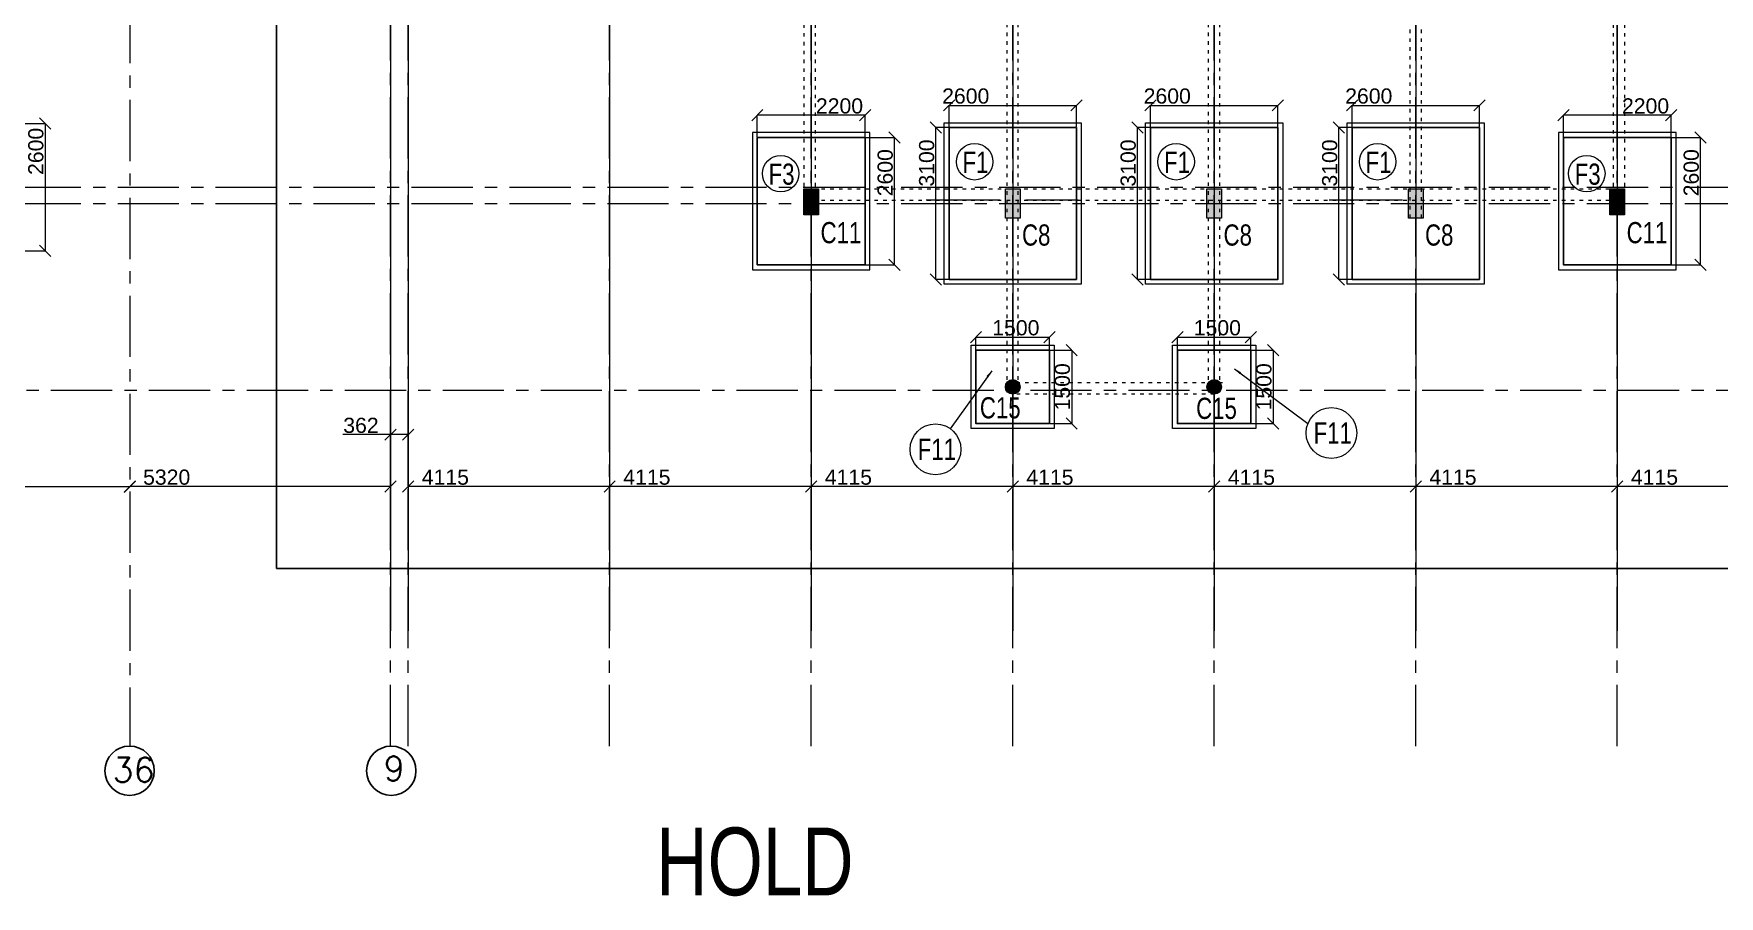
# Model space of a CAD drawing. Header units: inches. Extents: x 719368 to 6315912, y -2624014 to 446967.
# Drawn here: x 5472006 to 5506425, y -2132354 to -2114738 of the extents above; entities that cross this region are included whole.
import ezdxf

# ---------------------------------------------------------------- set-up
doc = ezdxf.new("R2010")
doc.units = ezdxf.units.IN
doc.header["$LTSCALE"] = 20
doc.header["$MEASUREMENT"] = 0
doc.header["$PDMODE"] = 3
doc.linetypes.add('ACAD_ISO03W100', pattern=[30, 12, -18])
doc.linetypes.add('CENTER', pattern=[2, 1.25, -0.25, 0.25, -0.25])
doc.layers.get('0').update_dxf_attribs({"color": 51, "lineweight": 30})
doc.layers.get('Defpoints').update_dxf_attribs({"lineweight": 25})
for name, color, linetype, lineweight in [('COL.FILL', 6, 'Continuous', 20), ('DIM', 7, 'Continuous', 13), ('FOOTING', 73, 'Continuous', 30), ('GRID', 202, 'CENTER', 5), ('HACHE', 6, 'Continuous', 9), ('HIDDEN', 181, 'ACAD_ISO03W100', 18), ('STAIR', 4, 'Continuous', 25), ('Text', 7, 'Continuous', 15), ('Window-Wall', 7, 'Continuous', 20)]:
    doc.layers.add(name, color=color, linetype=linetype, lineweight=lineweight)
doc.layers.add('grid text', color=140, linetype='Continuous')
doc.styles.add('BOLD', font='arial.ttf')
doc.styles.add('DIM SUMBI', font='arial.ttf')
doc.styles.add('Tabrej', font='romans.shx')
doc.dimstyles.new('Copy of S3', dxfattribs={"dimtxt": 200, "dimasz": 150, "dimexe": 5, "dimexo": 5, "dimgap": 50, "dimtad": 1, "dimjust": 1, "dimdec": 0, "dimzin": 3, "dimdsep": 46, "dimtxsty": 'BOLD', "dimblk1": 'OBLIQUE', "dimblk2": 'OBLIQUE', "dimsah": 1, "dimcen": 0.0625, "dimdle": 5, "dimclrd": 230, "dimclre": 251, "dimclrt": 2, "dimadec": 0, "dimazin": 0, "dimtfac": 1, "dimtdec": 0, "dimtix": 1, "dimtofl": 0, "dimtmove": 2, "dimatfit": 3, "dimfxl": 0, "dimtolj": 1, "dimtzin": 2, "dimlwd": -1, "dimlwe": -1, "dimarcsym": 0})
doc.dimstyles.new('PL1', dxfattribs={"dimtxt": 275, "dimasz": 230, "dimexe": 0.18, "dimexo": 12, "dimgap": 30, "dimtad": 1, "dimjust": 1, "dimdec": 0, "dimzin": 0, "dimdsep": 46, "dimtxsty": 'BOLD', "dimblk": 'OBLIQUE', "dimcen": 0.09, "dimclrd": 256, "dimclre": 256, "dimadec": 0, "dimazin": 0, "dimtfac": 1, "dimtdec": 0, "dimtofl": 0, "dimtmove": 0, "dimatfit": 3, "dimfxl": 0, "dimtolj": 1, "dimtzin": 0, "dimlwd": -1, "dimlwe": -1, "dimarcsym": 0})

# ---------------------------------------------------------------- blocks, each defined once
blk = doc.blocks.new('_Oblique')
at = {"layer": 'STAIR', "color": 0, "lineweight": -2}
blk.add_line((-0.5, -0.5), (0.5, 0.5), dxfattribs=at)
blk = doc.blocks.new('*D445')
at = {"layer": 'Defpoints', "color": 0}
for p in [(5470084, -2123991), (5473969, -2123991), (5473969, -2123991)]:
    blk.add_point(p, dxfattribs=at)
at = {"layer": 'DIM'}
for p, q in [((5470084, -2123979), (5470084, -2123991)), ((5473969, -2123991), (5470084, -2123991)), ((5473969, -2123979), (5473969, -2123991))]:
    blk.add_line(p, q, dxfattribs=at)
at = {"layer": 'DIM', "xscale": 230, "yscale": 230, "zscale": 230, "rotation": 180}
blk.add_blockref('_Oblique', (5470084, -2123991), dxfattribs=at)
at = {"layer": 'DIM', "xscale": 230, "yscale": 230, "zscale": 230}
blk.add_blockref('_Oblique', (5473969, -2123991), dxfattribs=at)
at = {"layer": 'DIM', "color": 0, "insert": (5470838, -2123803), "char_height": 310, "attachment_point": 5, "style": 'BOLD'}
blk.add_mtext('\\A1;3885', dxfattribs=at)
blk = doc.blocks.new('*D446')
at = {"layer": 'Defpoints', "color": 0}
for p in [(5473969, -2123991), (5479289, -2123984), (5479289, -2123991)]:
    blk.add_point(p, dxfattribs=at)
at = {"layer": 'DIM'}
for p, q in [((5473969, -2123979), (5473969, -2123984)), ((5479289, -2123984), (5473969, -2123984)), ((5479289, -2123979), (5479289, -2123984))]:
    blk.add_line(p, q, dxfattribs=at)
at = {"layer": 'DIM', "xscale": 230, "yscale": 230, "zscale": 230, "rotation": 180}
blk.add_blockref('_Oblique', (5473969, -2123984), dxfattribs=at)
at = {"layer": 'DIM', "xscale": 230, "yscale": 230, "zscale": 230}
blk.add_blockref('_Oblique', (5479289, -2123984), dxfattribs=at)
at = {"layer": 'DIM', "color": 0, "insert": (5474721, -2123796), "char_height": 310, "attachment_point": 5, "style": 'BOLD'}
blk.add_mtext('\\A1;5320', dxfattribs=at)
blk = doc.blocks.new('*D447')
at = {"layer": 'Defpoints', "color": 0}
for p in [(5479651, -2122926), (5479289, -2123984), (5479651, -2123984)]:
    blk.add_point(p, dxfattribs=at)
at = {"layer": 'DIM'}
for p, q in [((5479289, -2122926), (5478318, -2122926)), ((5479289, -2123972), (5479289, -2122926)), ((5479651, -2122926), (5479289, -2122926)), ((5479651, -2123972), (5479651, -2122926))]:
    blk.add_line(p, q, dxfattribs=at)
at = {"layer": 'DIM', "xscale": 230, "yscale": 230, "zscale": 230, "rotation": 180}
blk.add_blockref('_Oblique', (5479289, -2122926), dxfattribs=at)
at = {"layer": 'DIM', "xscale": 230, "yscale": 230, "zscale": 230}
blk.add_blockref('_Oblique', (5479651, -2122926), dxfattribs=at)
at = {"layer": 'DIM', "color": 0, "insert": (5478688, -2122738), "char_height": 310, "attachment_point": 5, "style": 'BOLD'}
blk.add_mtext('\\A1;362', dxfattribs=at)
blk = doc.blocks.new('*D448')
at = {"layer": 'Defpoints', "color": 0}
for p in [(5479651, -2123984), (5483767, -2123984), (5483767, -2123984)]:
    blk.add_point(p, dxfattribs=at)
at = {"layer": 'DIM'}
for p, q in [((5479651, -2123972), (5479651, -2123984)), ((5483767, -2123984), (5479651, -2123984)), ((5483767, -2123972), (5483767, -2123984))]:
    blk.add_line(p, q, dxfattribs=at)
at = {"layer": 'DIM', "xscale": 230, "yscale": 230, "zscale": 230, "rotation": 180}
blk.add_blockref('_Oblique', (5479651, -2123984), dxfattribs=at)
at = {"layer": 'DIM', "xscale": 230, "yscale": 230, "zscale": 230}
blk.add_blockref('_Oblique', (5483767, -2123984), dxfattribs=at)
at = {"layer": 'DIM', "color": 0, "insert": (5480412, -2123796), "char_height": 310, "attachment_point": 5, "style": 'BOLD'}
blk.add_mtext('\\A1;4115', dxfattribs=at)
blk = doc.blocks.new('*D449')
at = {"layer": 'Defpoints', "color": 0}
for p in [(5483767, -2123984), (5487882, -2123984), (5487882, -2123984)]:
    blk.add_point(p, dxfattribs=at)
at = {"layer": 'DIM'}
for p, q in [((5483767, -2123972), (5483767, -2123984)), ((5487882, -2123984), (5483767, -2123984)), ((5487882, -2123972), (5487882, -2123984))]:
    blk.add_line(p, q, dxfattribs=at)
at = {"layer": 'DIM', "xscale": 230, "yscale": 230, "zscale": 230, "rotation": 180}
blk.add_blockref('_Oblique', (5483767, -2123984), dxfattribs=at)
at = {"layer": 'DIM', "xscale": 230, "yscale": 230, "zscale": 230}
blk.add_blockref('_Oblique', (5487882, -2123984), dxfattribs=at)
at = {"layer": 'DIM', "color": 0, "insert": (5484527, -2123796), "char_height": 310, "attachment_point": 5, "style": 'BOLD'}
blk.add_mtext('\\A1;4115', dxfattribs=at)
blk = doc.blocks.new('*D450')
at = {"layer": 'Defpoints', "color": 0}
for p in [(5487882, -2123984), (5491997, -2123984), (5491997, -2123984)]:
    blk.add_point(p, dxfattribs=at)
at = {"layer": 'DIM'}
for p, q in [((5487882, -2123972), (5487882, -2123984)), ((5491997, -2123984), (5487882, -2123984)), ((5491997, -2123972), (5491997, -2123984))]:
    blk.add_line(p, q, dxfattribs=at)
at = {"layer": 'DIM', "xscale": 230, "yscale": 230, "zscale": 230, "rotation": 180}
blk.add_blockref('_Oblique', (5487882, -2123984), dxfattribs=at)
at = {"layer": 'DIM', "xscale": 230, "yscale": 230, "zscale": 230}
blk.add_blockref('_Oblique', (5491997, -2123984), dxfattribs=at)
at = {"layer": 'DIM', "color": 0, "insert": (5488642, -2123796), "char_height": 310, "attachment_point": 5, "style": 'BOLD'}
blk.add_mtext('\\A1;4115', dxfattribs=at)
blk = doc.blocks.new('*D451')
at = {"layer": 'Defpoints', "color": 0}
for p in [(5491997, -2123984), (5496112, -2123984), (5496112, -2123984)]:
    blk.add_point(p, dxfattribs=at)
at = {"layer": 'DIM'}
for p, q in [((5491997, -2123972), (5491997, -2123984)), ((5496112, -2123984), (5491997, -2123984)), ((5496112, -2123972), (5496112, -2123984))]:
    blk.add_line(p, q, dxfattribs=at)
at = {"layer": 'DIM', "xscale": 230, "yscale": 230, "zscale": 230, "rotation": 180}
blk.add_blockref('_Oblique', (5491997, -2123984), dxfattribs=at)
at = {"layer": 'DIM', "xscale": 230, "yscale": 230, "zscale": 230}
blk.add_blockref('_Oblique', (5496112, -2123984), dxfattribs=at)
at = {"layer": 'DIM', "color": 0, "insert": (5492757, -2123796), "char_height": 310, "attachment_point": 5, "style": 'BOLD'}
blk.add_mtext('\\A1;4115', dxfattribs=at)
blk = doc.blocks.new('*D452')
at = {"layer": 'Defpoints', "color": 0}
for p in [(5496112, -2123984), (5500227, -2123984), (5500227, -2123986)]:
    blk.add_point(p, dxfattribs=at)
at = {"layer": 'DIM'}
for p, q in [((5496112, -2123996), (5496112, -2123986)), ((5500227, -2123986), (5496112, -2123986)), ((5500227, -2123996), (5500227, -2123986))]:
    blk.add_line(p, q, dxfattribs=at)
at = {"layer": 'DIM', "xscale": 230, "yscale": 230, "zscale": 230, "rotation": 180}
blk.add_blockref('_Oblique', (5496112, -2123986), dxfattribs=at)
at = {"layer": 'DIM', "xscale": 230, "yscale": 230, "zscale": 230}
blk.add_blockref('_Oblique', (5500227, -2123986), dxfattribs=at)
at = {"layer": 'DIM', "color": 0, "insert": (5496872, -2123798), "char_height": 310, "attachment_point": 5, "style": 'BOLD'}
blk.add_mtext('\\A1;4115', dxfattribs=at)
blk = doc.blocks.new('*D453')
at = {"layer": 'Defpoints', "color": 0}
for p in [(5500227, -2123984), (5504341, -2123984), (5504341, -2123984)]:
    blk.add_point(p, dxfattribs=at)
at = {"layer": 'DIM'}
for p, q in [((5500227, -2123972), (5500227, -2123984)), ((5504341, -2123984), (5500227, -2123984)), ((5504341, -2123972), (5504341, -2123984))]:
    blk.add_line(p, q, dxfattribs=at)
at = {"layer": 'DIM', "xscale": 230, "yscale": 230, "zscale": 230, "rotation": 180}
blk.add_blockref('_Oblique', (5500227, -2123984), dxfattribs=at)
at = {"layer": 'DIM', "xscale": 230, "yscale": 230, "zscale": 230}
blk.add_blockref('_Oblique', (5504341, -2123984), dxfattribs=at)
at = {"layer": 'DIM', "color": 0, "insert": (5500987, -2123796), "char_height": 310, "attachment_point": 5, "style": 'BOLD'}
blk.add_mtext('\\A1;4115', dxfattribs=at)
blk = doc.blocks.new('*D454')
at = {"layer": 'Defpoints', "color": 0}
for p in [(5504341, -2123984), (5508457, -2123984), (5508457, -2123984)]:
    blk.add_point(p, dxfattribs=at)
at = {"layer": 'DIM'}
for p, q in [((5504341, -2123972), (5504341, -2123984)), ((5508457, -2123984), (5504341, -2123984)), ((5508457, -2123972), (5508457, -2123984))]:
    blk.add_line(p, q, dxfattribs=at)
at = {"layer": 'DIM', "xscale": 230, "yscale": 230, "zscale": 230, "rotation": 180}
blk.add_blockref('_Oblique', (5504341, -2123984), dxfattribs=at)
at = {"layer": 'DIM', "xscale": 230, "yscale": 230, "zscale": 230}
blk.add_blockref('_Oblique', (5508457, -2123984), dxfattribs=at)
at = {"layer": 'DIM', "color": 0, "insert": (5505102, -2123796), "char_height": 310, "attachment_point": 5, "style": 'BOLD'}
blk.add_mtext('\\A1;4115', dxfattribs=at)
blk = doc.blocks.new('*D405')
at = {"layer": 'Defpoints', "color": 0}
for p in [(5471708, -2116570), (5471708, -2119170), (5472238, -2119170)]:
    blk.add_point(p, dxfattribs=at)
at = {"layer": 'DIM'}
for p, q in [((5471720, -2116570), (5472239, -2116570)), ((5472238, -2116570), (5472238, -2119170)), ((5471720, -2119170), (5472239, -2119170))]:
    blk.add_line(p, q, dxfattribs=at)
at = {"layer": 'DIM', "xscale": 230, "yscale": 230, "zscale": 230}
for p, rotation in [((5472238, -2116570), 90), ((5472238, -2119170), 270)]:
    blk.add_blockref('_Oblique', p, dxfattribs=dict(at, rotation=rotation))
at = {"layer": 'DIM', "color": 0, "insert": (5472050, -2117141), "char_height": 310, "attachment_point": 5, "rotation": 90, "style": 'BOLD'}
blk.add_mtext('\\A1;2600', dxfattribs=at)
blk = doc.blocks.new('*D1050')
at = {"layer": 'Defpoints', "color": 0}
for p in [(5486782, -2116404), (5486782, -2116858), (5488982, -2116858)]:
    blk.add_point(p, dxfattribs=at)
at = {"layer": 'DIM'}
for p, q in [((5486782, -2116846), (5486782, -2116403)), ((5488982, -2116404), (5486782, -2116404)), ((5488982, -2116846), (5488982, -2116403))]:
    blk.add_line(p, q, dxfattribs=at)
at = {"layer": 'DIM', "xscale": 230, "yscale": 230, "zscale": 230, "rotation": 180}
blk.add_blockref('_Oblique', (5486782, -2116404), dxfattribs=at)
at = {"layer": 'DIM', "xscale": 230, "yscale": 230, "zscale": 230}
blk.add_blockref('_Oblique', (5488982, -2116404), dxfattribs=at)
at = {"layer": 'DIM', "color": 0, "insert": (5488460, -2116215), "char_height": 310, "attachment_point": 5, "style": 'BOLD'}
blk.add_mtext('\\A1;2200', dxfattribs=at)
blk = doc.blocks.new('*D1051')
at = {"layer": 'Defpoints', "color": 0}
for p in [(5488743, -2116858), (5489583, -2116858), (5488736, -2119458)]:
    blk.add_point(p, dxfattribs=at)
at = {"layer": 'DIM'}
for p, q in [((5488755, -2116858), (5489583, -2116858)), ((5489583, -2119458), (5489583, -2116858)), ((5488748, -2119458), (5489583, -2119458))]:
    blk.add_line(p, q, dxfattribs=at)
at = {"layer": 'DIM', "xscale": 230, "yscale": 230, "zscale": 230}
for p, rotation in [((5489583, -2116858), 90), ((5489583, -2119458), 270)]:
    blk.add_blockref('_Oblique', p, dxfattribs=dict(at, rotation=rotation))
at = {"layer": 'DIM', "color": 0, "insert": (5489394, -2117577), "char_height": 310, "attachment_point": 5, "rotation": 90, "style": 'BOLD'}
blk.add_mtext('\\A1;2600', dxfattribs=at)
blk = doc.blocks.new('*D1052')
at = {"layer": 'Defpoints', "color": 0}
for p in [(5503242, -2116404), (5503242, -2116858), (5505442, -2116858)]:
    blk.add_point(p, dxfattribs=at)
at = {"layer": 'DIM'}
for p, q in [((5503242, -2116846), (5503242, -2116403)), ((5505442, -2116404), (5503242, -2116404)), ((5505442, -2116846), (5505442, -2116403))]:
    blk.add_line(p, q, dxfattribs=at)
at = {"layer": 'DIM', "xscale": 230, "yscale": 230, "zscale": 230, "rotation": 180}
blk.add_blockref('_Oblique', (5503242, -2116404), dxfattribs=at)
at = {"layer": 'DIM', "xscale": 230, "yscale": 230, "zscale": 230}
blk.add_blockref('_Oblique', (5505442, -2116404), dxfattribs=at)
at = {"layer": 'DIM', "color": 0, "insert": (5504920, -2116215), "char_height": 310, "attachment_point": 5, "style": 'BOLD'}
blk.add_mtext('\\A1;2200', dxfattribs=at)
blk = doc.blocks.new('*D1053')
at = {"layer": 'Defpoints', "color": 0}
for p in [(5505203, -2116858), (5506043, -2116858), (5505196, -2119458)]:
    blk.add_point(p, dxfattribs=at)
at = {"layer": 'DIM'}
for p, q in [((5505215, -2116858), (5506043, -2116858)), ((5506043, -2119458), (5506043, -2116858)), ((5505208, -2119458), (5506043, -2119458))]:
    blk.add_line(p, q, dxfattribs=at)
at = {"layer": 'DIM', "xscale": 230, "yscale": 230, "zscale": 230}
for p, rotation in [((5506043, -2116858), 90), ((5506043, -2119458), 270)]:
    blk.add_blockref('_Oblique', p, dxfattribs=dict(at, rotation=rotation))
at = {"layer": 'DIM', "color": 0, "insert": (5505854, -2117577), "char_height": 310, "attachment_point": 5, "rotation": 90, "style": 'BOLD'}
blk.add_mtext('\\A1;2600', dxfattribs=at)
blk = doc.blocks.new('*D1054')
at = {"layer": 'Defpoints', "color": 0}
for p in [(5493297, -2116201), (5490697, -2116655), (5493297, -2116655)]:
    blk.add_point(p, dxfattribs=at)
at = {"layer": 'DIM'}
for p, q in [((5490697, -2116643), (5490697, -2116201)), ((5490697, -2116201), (5493297, -2116201)), ((5493297, -2116643), (5493297, -2116201))]:
    blk.add_line(p, q, dxfattribs=at)
at = {"layer": 'DIM', "xscale": 230, "yscale": 230, "zscale": 230, "rotation": 180}
blk.add_blockref('_Oblique', (5490697, -2116201), dxfattribs=at)
at = {"layer": 'DIM', "xscale": 230, "yscale": 230, "zscale": 230}
blk.add_blockref('_Oblique', (5493297, -2116201), dxfattribs=at)
at = {"layer": 'DIM', "color": 0, "insert": (5491038, -2116013), "char_height": 310, "attachment_point": 5, "style": 'BOLD'}
blk.add_mtext('\\A1;2600', dxfattribs=at)
blk = doc.blocks.new('*D1055')
at = {"layer": 'Defpoints', "color": 0}
for p in [(5490429, -2116655), (5490935, -2116655), (5490943, -2119755)]:
    blk.add_point(p, dxfattribs=at)
at = {"layer": 'DIM'}
for p, q in [((5490923, -2116655), (5490429, -2116655)), ((5490429, -2119755), (5490429, -2116655)), ((5490931, -2119755), (5490429, -2119755))]:
    blk.add_line(p, q, dxfattribs=at)
at = {"layer": 'DIM', "xscale": 230, "yscale": 230, "zscale": 230}
for p, rotation in [((5490429, -2116655), 90), ((5490429, -2119755), 270)]:
    blk.add_blockref('_Oblique', p, dxfattribs=dict(at, rotation=rotation))
at = {"layer": 'DIM', "color": 0, "insert": (5490241, -2117379), "char_height": 310, "attachment_point": 5, "rotation": 90, "style": 'BOLD'}
blk.add_mtext('\\A1;3100', dxfattribs=at)
blk = doc.blocks.new('*D1056')
at = {"layer": 'Defpoints', "color": 0}
for p in [(5497412, -2116201), (5494812, -2116655), (5497412, -2116655)]:
    blk.add_point(p, dxfattribs=at)
at = {"layer": 'DIM'}
for p, q in [((5494812, -2116643), (5494812, -2116201)), ((5494812, -2116201), (5497412, -2116201)), ((5497412, -2116643), (5497412, -2116201))]:
    blk.add_line(p, q, dxfattribs=at)
at = {"layer": 'DIM', "xscale": 230, "yscale": 230, "zscale": 230, "rotation": 180}
blk.add_blockref('_Oblique', (5494812, -2116201), dxfattribs=at)
at = {"layer": 'DIM', "xscale": 230, "yscale": 230, "zscale": 230}
blk.add_blockref('_Oblique', (5497412, -2116201), dxfattribs=at)
at = {"layer": 'DIM', "color": 0, "insert": (5495153, -2116013), "char_height": 310, "attachment_point": 5, "style": 'BOLD'}
blk.add_mtext('\\A1;2600', dxfattribs=at)
blk = doc.blocks.new('*D1057')
at = {"layer": 'Defpoints', "color": 0}
for p in [(5494544, -2116655), (5495050, -2116655), (5495058, -2119755)]:
    blk.add_point(p, dxfattribs=at)
at = {"layer": 'DIM'}
for p, q in [((5495038, -2116655), (5494544, -2116655)), ((5494544, -2119755), (5494544, -2116655)), ((5495046, -2119755), (5494544, -2119755))]:
    blk.add_line(p, q, dxfattribs=at)
at = {"layer": 'DIM', "xscale": 230, "yscale": 230, "zscale": 230}
for p, rotation in [((5494544, -2116655), 90), ((5494544, -2119755), 270)]:
    blk.add_blockref('_Oblique', p, dxfattribs=dict(at, rotation=rotation))
at = {"layer": 'DIM', "color": 0, "insert": (5494356, -2117379), "char_height": 310, "attachment_point": 5, "rotation": 90, "style": 'BOLD'}
blk.add_mtext('\\A1;3100', dxfattribs=at)
blk = doc.blocks.new('*D1058')
at = {"layer": 'Defpoints', "color": 0}
for p in [(5501527, -2116201), (5498927, -2116655), (5501527, -2116655)]:
    blk.add_point(p, dxfattribs=at)
at = {"layer": 'DIM'}
for p, q in [((5498927, -2116643), (5498927, -2116201)), ((5498927, -2116201), (5501527, -2116201)), ((5501527, -2116643), (5501527, -2116201))]:
    blk.add_line(p, q, dxfattribs=at)
at = {"layer": 'DIM', "xscale": 230, "yscale": 230, "zscale": 230, "rotation": 180}
blk.add_blockref('_Oblique', (5498927, -2116201), dxfattribs=at)
at = {"layer": 'DIM', "xscale": 230, "yscale": 230, "zscale": 230}
blk.add_blockref('_Oblique', (5501527, -2116201), dxfattribs=at)
at = {"layer": 'DIM', "color": 0, "insert": (5499268, -2116013), "char_height": 310, "attachment_point": 5, "style": 'BOLD'}
blk.add_mtext('\\A1;2600', dxfattribs=at)
blk = doc.blocks.new('*D1059')
at = {"layer": 'Defpoints', "color": 0}
for p in [(5498659, -2116655), (5499165, -2116655), (5499173, -2119755)]:
    blk.add_point(p, dxfattribs=at)
at = {"layer": 'DIM'}
for p, q in [((5499153, -2116655), (5498659, -2116655)), ((5498659, -2119755), (5498659, -2116655)), ((5499161, -2119755), (5498659, -2119755))]:
    blk.add_line(p, q, dxfattribs=at)
at = {"layer": 'DIM', "xscale": 230, "yscale": 230, "zscale": 230}
for p, rotation in [((5498659, -2116655), 90), ((5498659, -2119755), 270)]:
    blk.add_blockref('_Oblique', p, dxfattribs=dict(at, rotation=rotation))
at = {"layer": 'DIM', "color": 0, "insert": (5498471, -2117379), "char_height": 310, "attachment_point": 5, "rotation": 90, "style": 'BOLD'}
blk.add_mtext('\\A1;3100', dxfattribs=at)
blk = doc.blocks.new('*D1060')
at = {"layer": 'Defpoints', "color": 0}
for p in [(5492747, -2121200), (5492747, -2122700), (5493201, -2122700)]:
    blk.add_point(p, dxfattribs=at)
at = {"layer": 'DIM'}
for p, q in [((5492759, -2121200), (5493201, -2121200)), ((5493201, -2121200), (5493201, -2122700)), ((5492759, -2122700), (5493201, -2122700))]:
    blk.add_line(p, q, dxfattribs=at)
at = {"layer": 'DIM', "xscale": 230, "yscale": 230, "zscale": 230}
for p, rotation in [((5493201, -2121200), 90), ((5493201, -2122700), 270)]:
    blk.add_blockref('_Oblique', p, dxfattribs=dict(at, rotation=rotation))
at = {"layer": 'DIM', "color": 0, "insert": (5493012, -2121950), "char_height": 310, "attachment_point": 5, "rotation": 90, "style": 'BOLD'}
blk.add_mtext('\\A1;1500', dxfattribs=at)
blk = doc.blocks.new('*D1061')
at = {"layer": 'Defpoints', "color": 0}
for p in [(5492747, -2120933), (5491247, -2121447), (5492747, -2121439)]:
    blk.add_point(p, dxfattribs=at)
at = {"layer": 'DIM'}
for p, q in [((5491247, -2121435), (5491247, -2120933)), ((5491247, -2120933), (5492747, -2120933)), ((5492747, -2121427), (5492747, -2120933))]:
    blk.add_line(p, q, dxfattribs=at)
at = {"layer": 'DIM', "xscale": 230, "yscale": 230, "zscale": 230, "rotation": 180}
blk.add_blockref('_Oblique', (5491247, -2120933), dxfattribs=at)
at = {"layer": 'DIM', "xscale": 230, "yscale": 230, "zscale": 230}
blk.add_blockref('_Oblique', (5492747, -2120933), dxfattribs=at)
at = {"layer": 'DIM', "color": 0, "insert": (5492061, -2120745), "char_height": 310, "attachment_point": 5, "style": 'BOLD'}
blk.add_mtext('\\A1;1500', dxfattribs=at)
blk = doc.blocks.new('*D1062')
at = {"layer": 'Defpoints', "color": 0}
for p in [(5496862, -2121200), (5496862, -2122700), (5497316, -2122700)]:
    blk.add_point(p, dxfattribs=at)
at = {"layer": 'DIM'}
for p, q in [((5496874, -2121200), (5497316, -2121200)), ((5497316, -2121200), (5497316, -2122700)), ((5496874, -2122700), (5497316, -2122700))]:
    blk.add_line(p, q, dxfattribs=at)
at = {"layer": 'DIM', "xscale": 230, "yscale": 230, "zscale": 230}
for p, rotation in [((5497316, -2121200), 90), ((5497316, -2122700), 270)]:
    blk.add_blockref('_Oblique', p, dxfattribs=dict(at, rotation=rotation))
at = {"layer": 'DIM', "color": 0, "insert": (5497127, -2121950), "char_height": 310, "attachment_point": 5, "rotation": 90, "style": 'BOLD'}
blk.add_mtext('\\A1;1500', dxfattribs=at)
blk = doc.blocks.new('*D1063')
at = {"layer": 'Defpoints', "color": 0}
for p in [(5496862, -2120933), (5495362, -2121447), (5496862, -2121439)]:
    blk.add_point(p, dxfattribs=at)
at = {"layer": 'DIM'}
for p, q in [((5495362, -2121435), (5495362, -2120933)), ((5495362, -2120933), (5496862, -2120933)), ((5496862, -2121427), (5496862, -2120933))]:
    blk.add_line(p, q, dxfattribs=at)
at = {"layer": 'DIM', "xscale": 230, "yscale": 230, "zscale": 230, "rotation": 180}
blk.add_blockref('_Oblique', (5495362, -2120933), dxfattribs=at)
at = {"layer": 'DIM', "xscale": 230, "yscale": 230, "zscale": 230}
blk.add_blockref('_Oblique', (5496862, -2120933), dxfattribs=at)
at = {"layer": 'DIM', "color": 0, "insert": (5496176, -2120745), "char_height": 310, "attachment_point": 5, "style": 'BOLD'}
blk.add_mtext('\\A1;1500', dxfattribs=at)

msp = doc.modelspace()

# ---------------------------------------------------------------- hatches: boundary and pattern name
at = {"layer": 'COL.FILL'}
h = msp.add_hatch(dxfattribs=at)
h.set_pattern_fill('ANSI31', color=256, style=0)
h.set_pattern_definition([(45, (711.56379, -22146.88905), (-0.0883883476483, 0.0883883476483), [])])
h.paths.add_polyline_path([(5487731.5858, -2117905.4344), (5487731.5858, -2118435.4344), (5488031.5858, -2118435.4344), (5488031.5858, -2117905.4344)])
for points in [[(5492146.5858, -2117905.4344), (5491846.5858, -2117905.4344), (5491846.5858, -2118505.4344), (5492146.5858, -2118505.4344)], [(5496261.5858, -2117905.4344), (5495961.5858, -2117905.4344), (5495961.5858, -2118505.4344), (5496261.5858, -2118505.4344)], [(5500376.5858, -2117905.4344), (5500076.5858, -2117905.4344), (5500076.5858, -2118505.4344), (5500376.5858, -2118505.4344)], [(5492146.5858, -2121950.4344, 1), (5491846.5858, -2121950.4344, 1)], [(5496261.5858, -2121950.4344, 1), (5495961.5858, -2121950.4344, 1)]]:
    msp.add_hatch(color=256, dxfattribs=at).paths.add_polyline_path(points)
h = msp.add_hatch(dxfattribs=at)
h.set_pattern_fill('ANSI31', color=256, style=0)
h.set_pattern_definition([(45, (17171.56379, -22146.88905), (-0.0883883476483, 0.0883883476483), [])])
h.paths.add_polyline_path([(5504191.5858, -2117905.4344), (5504191.5858, -2118435.4344), (5504491.5858, -2118435.4344), (5504491.5858, -2117905.4344)])

# ---------------------------------------------------------------- linework, layer by layer
at = {"color": 0}
msp.add_lwpolyline([(5476966.3599, -2084284.689), (5515105.3899, -2084284.689), (5515105.3899, -2125656.412), (5476966.3599, -2125656.412)], close=True, dxfattribs=at)
at = {"layer": 'COL.FILL'}
for points in [[(5487731.5858, -2117905.4344), (5488031.5858, -2117905.4344), (5488031.5858, -2118435.4344), (5487731.5858, -2118435.4344)], [(5491846.5858, -2117905.4344), (5492146.5858, -2117905.4344), (5492146.5858, -2118505.4344), (5491846.5858, -2118505.4344)], [(5495961.5858, -2117905.4344), (5496261.5858, -2117905.4344), (5496261.5858, -2118505.4344), (5495961.5858, -2118505.4344)], [(5500076.5858, -2117905.4344), (5500376.5858, -2117905.4344), (5500376.5858, -2118505.4344), (5500076.5858, -2118505.4344)], [(5504191.5858, -2117905.4344), (5504491.5858, -2117905.4344), (5504491.5858, -2118435.4344), (5504191.5858, -2118435.4344)]]:
    msp.add_lwpolyline(points, close=True, dxfattribs=at)
for centre in [(5491996.5858, -2121950.4344), (5496111.5858, -2121950.4344)]:
    msp.add_circle(centre, 150, dxfattribs=at)
at = {"layer": 'FOOTING'}
for points in [[(5490696.5858, -2116655.4344), (5493296.5858, -2116655.4344), (5493296.5858, -2119755.4344), (5490696.5858, -2119755.4344)], [(5494811.5858, -2116655.4344), (5497411.5858, -2116655.4344), (5497411.5858, -2119755.4344), (5494811.5858, -2119755.4344)], [(5498926.5858, -2116655.4344), (5501526.5858, -2116655.4344), (5501526.5858, -2119755.4344), (5498926.5858, -2119755.4344)], [(5488981.5858, -2116857.5769), (5486781.5858, -2116857.5769), (5486781.5858, -2119457.5769), (5488981.5858, -2119457.5769)], [(5505441.5858, -2116857.5769), (5503241.5858, -2116857.5769), (5503241.5858, -2119457.5769), (5505441.5858, -2119457.5769)], [(5492746.5858, -2121200.4892), (5492746.5858, -2122700.3796), (5491246.5858, -2122700.3796), (5491246.5858, -2121200.4892)], [(5496861.5858, -2121200.4892), (5496861.5858, -2122700.3796), (5495361.5858, -2122700.3796), (5495361.5858, -2121200.4892)]]:
    msp.add_lwpolyline(points, close=True, dxfattribs=at)
at = {"layer": 'GRID', "ltscale": 50}
for p, q in [((5483766.5858, -2129286.9875), (5483766.5858, -2085956.4181)), ((5487881.5858, -2129286.9875), (5487881.5858, -2085956.4181)), ((5491996.5858, -2129286.9875), (5491996.5858, -2085956.4181)), ((5496111.5858, -2129286.9875), (5496111.5858, -2085956.4181)), ((5500226.5858, -2129286.9875), (5500226.5858, -2085956.4181)), ((5504341.5858, -2129286.9875), (5504341.5858, -2085956.4181)), ((5479289.0859, -2129286.7931), (5479289.0859, -2086547.5623)), ((5479289.0859, -2129286.8385), (5479289.0859, -2086547.6076)), ((5479651.5859, -2129286.9875), (5479651.5859, -2086547.7567)), ((5473969.1085, -2104090.1), (5473969.1085, -2129286.8385)), ((5435720.6711, -2117870.4354), (5551358.5285, -2117870.4354)), ((5435720.6711, -2118205.4344), (5551358.5285, -2118205.4344)), ((5436358.4024, -2122020.4354), (5551358.5285, -2122020.4354))]:
    msp.add_line(p, q, dxfattribs=at)
at = {"layer": 'GRID', "ltscale": 0.05}
for p, q in [((5479289.0859, -2087148.5707), (5479289.0859, -2126935.9243)), ((5479651.5859, -2087148.5707), (5479651.5859, -2126935.9243)), ((5483766.5858, -2087148.5707), (5483766.5858, -2126935.9243)), ((5487881.5858, -2087148.5707), (5487881.5858, -2126935.9243)), ((5491996.5858, -2087148.5707), (5491996.5858, -2126935.9243)), ((5496111.5858, -2087148.5707), (5496111.5858, -2126935.9243)), ((5500226.5858, -2087148.5707), (5500226.5858, -2126935.9243)), ((5504341.5858, -2087148.5707), (5504341.5858, -2126935.9243))]:
    msp.add_line(p, q, dxfattribs=at)
at = {"layer": 'grid text'}
msp.add_circle((5473963.5487, -2129790.4142), 503.6064, dxfattribs=at)
at = {"layer": 'grid text', "color": 190}
msp.add_circle((5479307.2991, -2129790.1154), 503.6064, dxfattribs=at)
at = {"layer": 'HACHE'}
for points in [[(5489081.5858, -2116757.5769), (5486681.5858, -2116757.5769), (5486681.5858, -2119557.5769), (5489081.5858, -2119557.5769)], [(5490596.5858, -2116555.4344), (5493396.5858, -2116555.4344), (5493396.5858, -2119855.4344), (5490596.5858, -2119855.4344)], [(5494711.5858, -2116555.4344), (5497511.5858, -2116555.4344), (5497511.5858, -2119855.4344), (5494711.5858, -2119855.4344)], [(5498826.5858, -2116555.4344), (5501626.5858, -2116555.4344), (5501626.5858, -2119855.4344), (5498826.5858, -2119855.4344)], [(5505541.5858, -2116757.5769), (5503141.5858, -2116757.5769), (5503141.5858, -2119557.5769), (5505541.5858, -2119557.5769)], [(5492846.5858, -2121100.4892), (5492846.5858, -2122800.3796), (5491146.5858, -2122800.3796), (5491146.5858, -2121100.4892)], [(5496961.5858, -2121100.4892), (5496961.5858, -2122800.3796), (5495261.5858, -2122800.3796), (5495261.5858, -2121100.4892)]]:
    msp.add_lwpolyline(points, close=True, dxfattribs=at)
at = {"layer": 'HIDDEN', "linetype": 'ACAD_ISO03W100', "ltscale": 0.3}
for p, q in [((5491881.5858, -2121985.389), (5491881.5858, -2111605.3437)), ((5492111.5858, -2121985.389), (5492111.5858, -2111605.3437)), ((5495996.5858, -2121985.4344), (5495996.5858, -2111605.389)), ((5496226.5858, -2121985.4344), (5496226.5858, -2111605.389)), ((5500111.5858, -2118505.4344), (5500111.5858, -2111605.3437)), ((5500341.5858, -2118505.4344), (5500341.5858, -2111605.3437)), ((5487731.5858, -2112205.389), (5487731.5858, -2117905.4344)), ((5487961.5858, -2112205.389), (5487961.5858, -2117905.4344)), ((5504261.5858, -2112205.389), (5504261.5858, -2117905.4344)), ((5504491.5858, -2112205.389), (5504491.5858, -2117905.4344)), ((5487731.5858, -2117905.4344), (5504491.5858, -2117905.4344)), ((5487731.5858, -2118135.4344), (5504491.5858, -2118135.4344)), ((5496281.4755, -2121870.4344), (5491809.9292, -2121870.4344)), ((5496111.5858, -2122100.4344), (5491996.5858, -2122100.4344))]:
    msp.add_line(p, q, dxfattribs=at)
at = {"layer": 'Text'}
for centre, radius in [((5491219.11, -2117353.0267), 372.7728), ((5495334.11, -2117353.0267), 372.7728), ((5499449.11, -2117353.0267), 372.7728), ((5487259.2898, -2117594.8511), 372.7728), ((5503719.2898, -2117594.8511), 372.7728), ((5498504.3714, -2122892.1886), 517.845), ((5490420.1252, -2123226.2313), 517.845)]:
    msp.add_circle(centre, radius, dxfattribs=at)
at = {"layer": 'Window-Wall'}
for p, q in [((5491731.5858, -2118135.4344), (5490231.5858, -2118135.4344)), ((5493332.8225, -2118135.4344), (5492261.5858, -2118135.4344)), ((5499956.8474, -2118135.4351), (5498456.8474, -2118135.4351))]:
    msp.add_line(p, q, dxfattribs=at)

# ---------------------------------------------------------------- texts
at = {"layer": 'grid text', "insert": (5473615.1125, -2129521.8975), "char_height": 500, "attachment_point": 1, "style": 'Tabrej'}
msp.add_mtext_dynamic_manual_height_columns('36', width=0.5, gutter_width=24, heights=[0], dxfattribs=at)
at = {"layer": 'grid text', "color": 190, "insert": (5479151.2243, -2129493.8341), "char_height": 500, "attachment_point": 1, "style": 'Tabrej'}
msp.add_mtext_dynamic_manual_height_columns('9', width=0.5, gutter_width=24, heights=[0], dxfattribs=at)
at = {"layer": 'Text', "style": 'DIM SUMBI', "width": 0.75}
for s, height, p in [('F3', 432.432, (5487013.1722, -2117822.412)), ('F1', 432.432, (5490972.9924, -2117580.5876)), ('F1', 432.432, (5495087.9925, -2117580.5876)), ('F1', 432.432, (5499202.9924, -2117580.5876)), ('F3', 432.432, (5503473.1722, -2117822.412)), ('C11', 432.432, (5488073.4498, -2119017.1253)), ('C8', 432.432, (5492187.2316, -2119065.4073)), ('C8', 432.432, (5496302.2317, -2119065.4073)), ('C8', 432.432, (5500417.2316, -2119065.4073)), ('C11', 432.432, (5504533.4498, -2119017.1253)), ('C15', 432.432, (5491327.0132, -2122593.9314)), ('C15', 432.432, (5495743.252, -2122604.9457)), ('F11', 432.432, (5498142.0894, -2123107.0431)), ('F11', 432.432, (5490057.8433, -2123441.0858)), ('HOLD', 1383.7824, (5484719.5681, -2132334.1581))]:
    msp.add_text(s, height=height, dxfattribs=at).set_placement(p)

# ---------------------------------------------------------------- dimensions: what is measured, and where the dimension line sits
at = {"layer": 'DIM'}
for base, p1, p2, angle, picture, middle in [((5486781.5858, -2116403.572), (5488981.5858, -2116857.5769), (5486781.5858, -2116857.5769), 180, '*D1050', (5488459.5079, -2116403.572)), ((5503241.5858, -2116403.572), (5505441.5858, -2116857.5769), (5503241.5858, -2116857.5769), 180, '*D1052', (5504919.5079, -2116403.572)), ((5472238.3638, -2119170.4344), (5471707.8949, -2116570.4344), (5471707.8949, -2119170.4344), 270, '*D405', (5472238.3638, -2117141.2691)), ((5489582.5502, -2116857.5769), (5488735.5681, -2119457.5769), (5488743.3803, -2116857.5769), 270, '*D1051', (5489582.5502, -2117577.3156)), ((5490429.058, -2116655.4344), (5490942.6034, -2119755.4344), (5490934.7913, -2116655.4344), 270, '*D1055', (5490429.058, -2117379.2546)), ((5494544.0581, -2116655.4344), (5495057.6035, -2119755.4344), (5495049.7913, -2116655.4344), 270, '*D1057', (5494544.0581, -2117379.2546)), ((5498659.058, -2116655.4344), (5499172.6034, -2119755.4344), (5499164.7913, -2116655.4344), 270, '*D1059', (5498659.058, -2117379.2546)), ((5506042.5502, -2116857.5769), (5505195.5681, -2119457.5769), (5505203.3803, -2116857.5769), 270, '*D1053', (5506042.5502, -2117577.3156)), ((5492746.5858, -2120932.9615), (5491246.5858, -2121446.5069), (5492746.5858, -2121438.6947), 180, '*D1061', (5492061.0305, -2120932.9615)), ((5496861.5858, -2120932.9615), (5495361.5858, -2121446.5069), (5496861.5858, -2121438.6947), 180, '*D1063', (5496176.0306, -2120932.9615)), ((5493200.5907, -2122700.3796), (5492746.5858, -2121200.4892), (5492746.5858, -2122700.3796), 270, '*D1060', (5493200.5907, -2121950.4344)), ((5497315.5907, -2122700.3796), (5496861.5858, -2121200.4892), (5496861.5858, -2122700.3796), 270, '*D1062', (5497315.5907, -2121950.4344))]:
    dim = msp.add_linear_dim(base=base, p1=p1, p2=p2, angle=angle, dimstyle='PL1', override={"dimtxt": 310}, dxfattribs=at)
    dim.commit()
    dim.dimension.update_dxf_attribs({"geometry": picture, "text_midpoint": middle, "dimtype": 160})
for base, p1, p2, picture, middle in [((5493296.5858, -2116201.4295), (5490696.5858, -2116655.4344), (5493296.5858, -2116655.4344), '*D1054', (5491038.3754, -2116201.4295)), ((5497411.5858, -2116201.4295), (5494811.5858, -2116655.4344), (5497411.5858, -2116655.4344), '*D1056', (5495153.3754, -2116201.4295)), ((5501526.5858, -2116201.4295), (5498926.5858, -2116655.4344), (5501526.5858, -2116655.4344), '*D1058', (5499268.3754, -2116201.4295))]:
    dim = msp.add_linear_dim(base=base, p1=p1, p2=p2, dimstyle='PL1', override={"dimtxt": 310}, dxfattribs=at)
    dim.commit()
    dim.dimension.update_dxf_attribs({"geometry": picture, "text_midpoint": middle, "dimtype": 160})
for base, p1, p2, picture, middle in [((5479651.2878, -2122926.0998), (5479289.0859, -2123984.2551), (5479651.2878, -2123984.2551), '*D447', (5478688.3185, -2122737.7164)), ((5473969.0859, -2123991.0162), (5470084.0844, -2123991.0162), (5473969.0859, -2123991.0162), '*D445', (5470838.0271, -2123802.6328)), ((5479289.0859, -2123984.2551), (5473969.0859, -2123991.0162), (5479289.0859, -2123991.0162), '*D446', (5474721.4426, -2123795.8717)), ((5483766.5859, -2123984.2551), (5479651.2878, -2123984.2551), (5483766.5859, -2123984.2551), '*D448', (5480411.5743, -2123795.9774)), ((5487881.5858, -2123984.2551), (5483766.5859, -2123984.2551), (5487881.5858, -2123984.2551), '*D449', (5484526.8724, -2123795.9774)), ((5491996.5858, -2123984.2551), (5487881.5858, -2123984.2551), (5491996.5858, -2123984.2551), '*D450', (5488641.8723, -2123795.9774)), ((5496111.5858, -2123984.2551), (5491996.5858, -2123984.2551), (5496111.5858, -2123984.2551), '*D451', (5492756.8722, -2123795.9774)), ((5500226.5858, -2123985.9615), (5496111.5858, -2123984.2551), (5500226.5858, -2123984.2551), '*D452', (5496871.8723, -2123797.6838)), ((5504341.2877, -2123984.2551), (5500226.5858, -2123984.2551), (5504341.2877, -2123984.2551), '*D453', (5500986.8723, -2123795.9774)), ((5508456.5858, -2123984.2551), (5504341.2877, -2123984.2551), (5508456.5858, -2123984.2551), '*D454', (5505101.5742, -2123795.9774))]:
    dim = msp.add_linear_dim(base=base, p1=p1, p2=p2, dimstyle='PL1', override={"dimtxt": 310}, dxfattribs=at)
    dim.commit()
    dim.dimension.update_dxf_attribs({"geometry": picture, "text_midpoint": middle})

# ---------------------------------------------------------------- leaders
at = {"layer": 'COL.FILL'}
for points in [[(5496527.1959, -2121581.0551), (5498024.3244, -2122697.9764)], [(5491567.8174, -2121621.958), (5490721.4263, -2122805.065)]]:
    msp.add_leader(points, dimstyle='Copy of S3', override={"dimgap": 50, "dimtad": 0, "dimfxlon": 1, "dimarcsym": 1}, dxfattribs=at)

doc.saveas('drawing.dxf')
